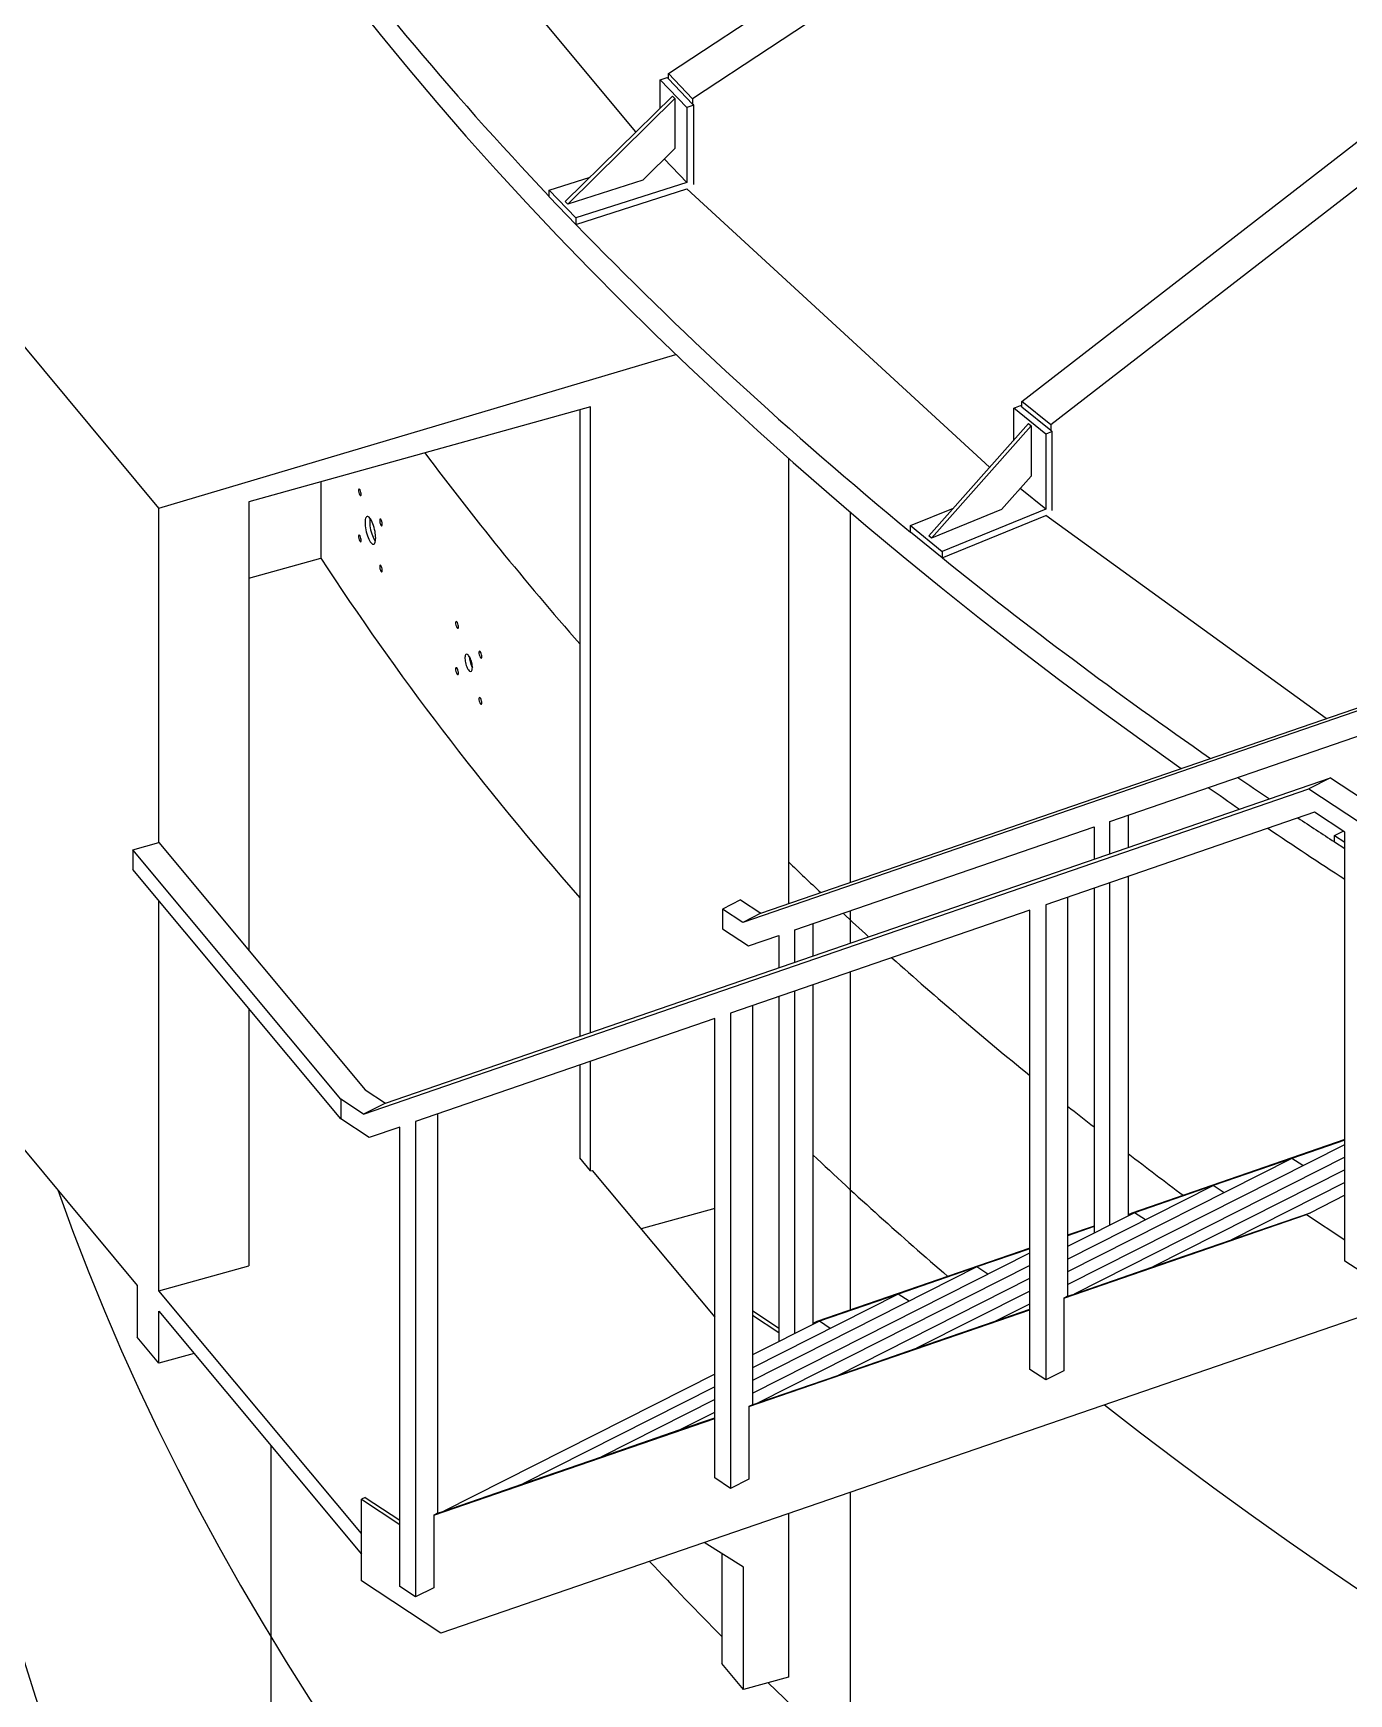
# Model space of a CAD drawing. Header units: millimetres. Extents: x 0 to 126150, y 0 to 89100.
# Drawn here: x 96249 to 98885, y 41740 to 45067 of the extents above; entities that cross this region are included whole.
import ezdxf

# ---------------------------------------------------------------- set-up
doc = ezdxf.new("R2010")
doc.units = ezdxf.units.MM
doc.header["$LTSCALE"] = 150
doc.layers.add('Visible', color=7, linetype='Continuous', lineweight=25)

msp = doc.modelspace()

# ---------------------------------------------------------------- linework, layer by layer
at = {"layer": 'Visible'}
for p, q in [((97521.8, 44985.77), (105057.43, 49949.02)), ((104905.38, 49766.49), (97570.18, 44935.24)), ((98230.02, 44328.94), (104270.99, 49004.89)), ((104055.55, 48746.25), (98287.89, 44281.85)), ((97456.62, 44868.85), (96971.05, 45450.99)), ((96500.91, 44114.92), (95546.09, 45259.23)), ((97505.38, 44973.35), (97519.39, 44977.82)), ((97558.59, 44917.76), (97505.38, 44973.35)), ((97505.38, 44916.9), (97505.38, 44973.35)), ((97521.8, 44975.29), (97519.39, 44977.82)), ((97570.18, 44935.24), (97521.8, 44985.77)), ((97521.8, 44975.29), (97521.8, 44985.77)), ((97521.8, 44975.29), (97570.18, 44924.76)), ((97315.14, 44729.43), (97529.57, 44940.73)), ((97529.57, 44940.73), (97534.4, 44935.68)), ((97534.4, 44935.68), (97319.97, 44724.37)), ((97534.4, 44935.68), (97534.4, 44835.34)), ((97572.59, 44922.23), (97558.59, 44917.76)), ((97558.59, 44917.76), (97558.59, 44767.53)), ((97570.18, 44935.24), (97570.18, 44924.76)), ((97572.59, 44922.23), (97570.18, 44924.76)), ((97572.59, 44763.6), (97572.59, 44922.23)), ((97470.55, 44772.42), (97534.4, 44835.34)), ((97558.59, 44767.53), (97513.45, 44814.69)), ((97283.07, 44752.18), (97364.64, 44778.2)), ((97470.55, 44772.42), (97319.97, 44724.37)), ((97283.07, 44752.18), (97336.28, 44696.59)), ((97283.07, 44739.11), (97283.07, 44752.18)), ((97336.28, 44683.53), (97283.07, 44739.11)), ((97558.59, 44767.53), (97336.28, 44696.59)), ((97336.28, 44683.53), (97558.82, 44754.54)), ((98165.35, 44197.23), (97558.82, 44754.54)), ((97319.97, 44724.37), (97315.14, 44729.43)), ((97336.28, 44696.59), (97336.28, 44683.53)), ((96500.91, 44114.92), (97536.6, 44423.1)), ((97365.78, 44318.14), (96681.09, 44127.7)), ((97344.08, 44312.1), (97344.08, 43057.43)), ((97365.78, 43064.9), (97365.78, 44318.14)), ((98214.08, 44315.47), (98227.13, 44320.81)), ((98277.74, 44263.67), (98214.08, 44315.47)), ((98214.08, 44252.03), (98214.08, 44315.47)), ((98230.02, 44318.46), (98227.13, 44320.81)), ((98287.89, 44281.85), (98230.02, 44328.94)), ((98230.02, 44318.46), (98230.02, 44328.94)), ((98230.02, 44318.46), (98287.89, 44271.37)), ((98043.2, 44059.84), (98243.01, 44284.58)), ((98248.8, 44279.87), (98048.99, 44055.13)), ((98243.01, 44284.58), (98248.8, 44279.87)), ((98248.8, 44279.87), (98248.8, 44179.53)), ((98287.89, 44281.85), (98287.89, 44271.37)), ((98290.78, 44269.02), (98277.74, 44263.67)), ((98277.74, 44263.67), (98277.74, 44113.44)), ((98290.78, 44269.02), (98287.89, 44271.37)), ((98290.78, 44110.39), (98290.78, 44269.02)), ((97762.18, 44215.1), (97762.18, 43322.69)), ((98189.3, 44112.61), (98248.8, 44179.53)), ((96824.99, 44167.72), (96824.99, 44015.22)), ((98277.74, 44113.44), (98226.85, 44154.84)), ((96500.91, 43445.39), (96500.91, 44114.92)), ((96681.09, 44127.7), (96681.09, 43229.46)), ((97886.56, 43365.5), (97886.56, 44106.93)), ((98006.93, 44080.37), (98092.7, 44115.51)), ((98189.3, 44112.61), (98048.99, 44055.13)), ((98277.74, 44113.44), (98070.58, 44028.58)), ((98006.93, 44080.37), (98070.58, 44028.58)), ((98006.93, 44067.31), (98006.93, 44080.37)), ((98070.58, 44015.51), (98277.95, 44100.46)), ((98839.91, 43693.61), (98277.95, 44100.46)), ((98070.58, 44015.51), (98006.93, 44067.31)), ((98048.99, 44055.13), (98043.2, 44059.84)), ((96681.09, 43975.2), (96824.99, 44015.22)), ((98070.58, 44028.58), (98070.58, 44015.51)), ((97707.13, 43303.74), (99601.06, 43955.58)), ((99564.72, 43937.21), (97670.79, 43285.37)), ((98406.34, 43487.78), (99005.84, 43694.11)), ((96954.74, 42923.43), (98848.67, 43575.27)), ((98848.67, 43575.27), (98804.81, 43553.09)), ((98848.67, 43575.27), (99202.67, 43341.82)), ((96910.87, 42901.26), (98804.81, 43553.09)), ((98804.81, 43553.09), (99162.24, 43317.38)), ((97775.03, 43270.51), (98374.52, 43476.83)), ((98816.07, 43506.23), (98277.73, 43320.95)), ((98374.52, 43476.83), (98374.52, 43412.08)), ((98406.34, 43423.03), (98406.34, 43487.78)), ((98442.68, 43500.29), (98442.68, 43435.54)), ((98877.23, 43465.9), (98816.07, 43506.23)), ((96448.39, 43430.79), (96500.91, 43445.39)), ((96500.91, 43445.39), (96914.06, 42950.26)), ((98856.51, 43459.58), (98873.51, 43468.35)), ((98856.51, 43459.58), (98877.23, 43446.2)), ((98856.51, 43446.52), (98856.51, 43459.58)), ((98877.23, 43433.14), (98856.51, 43446.52)), ((98877.23, 42607.19), (98877.23, 43465.9)), ((96864.97, 42931.53), (96448.39, 43430.79)), ((96448.39, 43430.79), (96448.39, 43391.35)), ((96864.97, 42892.09), (96448.39, 43391.35)), ((98442.68, 43377.72), (98442.68, 42699.57)), ((98374.52, 43354.26), (98374.52, 42663.04)), ((98406.34, 42679.12), (98406.34, 43365.21)), ((96500.91, 42547.25), (96500.91, 43328.4)), ((97666.45, 43330.57), (97630.11, 43312.2)), ((97670.79, 43285.37), (97630.11, 43312.2)), ((97630.11, 43312.2), (97630.11, 43272.76)), ((98245.92, 43310), (97646.42, 43103.67)), ((97666.45, 43330.57), (97707.13, 43303.74)), ((97886.56, 43244.14), (97886.56, 43308.89)), ((98245.92, 42389.91), (98245.92, 43310)), ((98277.73, 43320.95), (98277.73, 42368.93)), ((98321.6, 43336.05), (98321.6, 42536.54)), ((97707.13, 43303.74), (97670.79, 43285.37)), ((97811.37, 43283.01), (97811.37, 43218.26)), ((97630.11, 43272.76), (97682.05, 43238.51)), ((97682.05, 43238.51), (97743.21, 43259.56)), ((97743.21, 43259.56), (97743.21, 43194.8)), ((97775.03, 43205.75), (97775.03, 43270.51)), ((97886.56, 42509.39), (97886.56, 43186.32)), ((97775.03, 42461.85), (97775.03, 43147.93)), ((97811.37, 43160.44), (97811.37, 42482.3)), ((96681.09, 43112.46), (96681.09, 42597.36)), ((97690.29, 43118.77), (97690.29, 42319.27)), ((97743.21, 43136.98), (97743.21, 42445.76)), ((97614.61, 43092.72), (97015.11, 42886.39)), ((97614.61, 42172.63), (97614.61, 43092.72)), ((97646.42, 43103.67), (97646.42, 42151.65)), ((96045.2, 43052.57), (96457.51, 42558.44)), ((97344.08, 42999.62), (97344.08, 42813.81)), ((97365.78, 42787.8), (97365.78, 43007.08)), ((96914.06, 42950.26), (96954.74, 42923.43)), ((96864.97, 42931.53), (96864.97, 42892.09)), ((96910.87, 42901.26), (96864.97, 42931.53)), ((96954.74, 42923.43), (96910.87, 42901.26)), ((96922.14, 42854.4), (96864.97, 42892.09)), ((97015.11, 42886.39), (97015.11, 41934.37)), ((97058.98, 42901.49), (97058.98, 42101.99)), ((96983.29, 42875.44), (96922.14, 42854.4)), ((96983.29, 41955.35), (96983.29, 42875.44)), ((98877.23, 42850.35), (98450.2, 42703.38)), ((98877.23, 42849.13), (98771.25, 42812.66)), ((97365.78, 42787.8), (97344.08, 42813.81)), ((98321.6, 42559.92), (98877.23, 42840.77)), ((98771.25, 42812.66), (98321.6, 42585.38)), ((98877.23, 42815.31), (98334.51, 42540.99)), ((98771.25, 42812.66), (98613.42, 42758.34)), ((98793.1, 42798.25), (98771.25, 42812.66)), ((97365.78, 42787.8), (97369.14, 42788.73)), ((97369.14, 42788.73), (97614.61, 42494.55)), ((98877.23, 42789.86), (98492.34, 42595.31)), ((98321.6, 42610.83), (98613.42, 42758.34)), ((98613.42, 42758.34), (98455.59, 42704.02)), ((98635.27, 42743.93), (98613.42, 42758.34)), ((98877.23, 42764.4), (98650.17, 42649.63)), ((97614.61, 42712.49), (97467.01, 42671.44)), ((98877.23, 42738.94), (98807.99, 42703.95)), ((98314.07, 42532.74), (98800.47, 42700.14)), ((98455.59, 42704.02), (98321.6, 42636.29)), ((98374.52, 42677.33), (98321.6, 42659.12)), ((98374.52, 42676.12), (98321.6, 42657.9)), ((98455.59, 42704.02), (98442.68, 42699.57)), ((98450.2, 42703.38), (98442.68, 42699.57)), ((98442.68, 42699.57), (98442.68, 42697.49)), ((98477.44, 42689.61), (98455.59, 42704.02)), ((98650.17, 42649.63), (98807.99, 42703.95)), ((98807.99, 42703.95), (98800.47, 42700.14)), ((98800.47, 42700.14), (98877.23, 42649.52)), ((98492.34, 42595.31), (98650.17, 42649.63)), ((97690.29, 42342.64), (98245.92, 42623.49)), ((98245.92, 42633.07), (97818.89, 42486.1)), ((98245.92, 42631.86), (98139.94, 42595.38)), ((96500.91, 42547.25), (96681.09, 42597.36)), ((98139.94, 42595.38), (97690.29, 42368.1)), ((98245.92, 42598.04), (97703.2, 42323.71)), ((98139.94, 42595.38), (97982.11, 42541.06)), ((98161.79, 42580.97), (98139.94, 42595.38)), ((98334.51, 42540.99), (98492.34, 42595.31)), ((98909.05, 42586.21), (98877.23, 42607.19)), ((96457.51, 42558.44), (96457.51, 42454.74)), ((96906.53, 42061.13), (96500.91, 42547.25)), ((97861.03, 42378.03), (98245.92, 42572.58)), ((98245.92, 42547.12), (98018.85, 42432.35)), ((98959.88, 42513.37), (97065.94, 41861.54)), ((97982.11, 42541.06), (97690.29, 42393.55)), ((97982.11, 42541.06), (97824.28, 42486.74)), ((98003.96, 42526.65), (97982.11, 42541.06)), ((98176.68, 42486.67), (98245.92, 42521.66)), ((98176.68, 42486.67), (98245.92, 42510.5)), ((98321.6, 42536.54), (98314.07, 42532.74)), ((98314.07, 42532.74), (98314.07, 42387.3)), ((98321.6, 42536.54), (98334.51, 42540.99)), ((96500.91, 42402.73), (96500.91, 42506.42)), ((96500.91, 42506.42), (96906.53, 42020.3)), ((97682.76, 42315.46), (98245.92, 42509.28)), ((97743.21, 42472.21), (97690.29, 42507.12)), ((97743.21, 42463.45), (97690.29, 42498.35)), ((97824.28, 42486.74), (97690.29, 42419.01)), ((97824.28, 42486.74), (97811.37, 42482.3)), ((97818.89, 42486.1), (97811.37, 42482.3)), ((97811.37, 42482.3), (97811.37, 42480.21)), ((97846.13, 42472.33), (97824.28, 42486.74)), ((98018.85, 42432.35), (98176.68, 42486.67)), ((96500.91, 42402.73), (96457.51, 42454.74)), ((96571.14, 42422.26), (96500.91, 42402.73)), ((97861.03, 42378.03), (98018.85, 42432.35)), ((97614.61, 42380.76), (97071.89, 42106.43)), ((97703.2, 42323.71), (97861.03, 42378.03)), ((98277.73, 42368.93), (98245.92, 42389.91)), ((98314.07, 42387.3), (98277.73, 42368.93)), ((97614.61, 42355.3), (97229.71, 42160.75)), ((97614.61, 42329.84), (97387.54, 42215.07)), ((97690.29, 42319.27), (97682.76, 42315.46)), ((97682.76, 42315.46), (97682.76, 42170.02)), ((97690.29, 42319.27), (97703.2, 42323.71)), ((97051.45, 42098.18), (97614.61, 42292.01)), ((97545.37, 42269.39), (97614.61, 42304.39)), ((97545.37, 42269.39), (97614.61, 42293.22)), ((97387.54, 42215.07), (97545.37, 42269.39)), ((96725.5, 28097.58), (96725.5, 42237.26)), ((97229.71, 42160.75), (97387.54, 42215.07)), ((97071.89, 42106.43), (97229.71, 42160.75)), ((97646.42, 42151.65), (97614.61, 42172.63)), ((97682.76, 42170.02), (97646.42, 42151.65)), ((97886.56, 26705.62), (97886.56, 42143.97)), ((96914.06, 42133.76), (96906.53, 42129.96)), ((96906.53, 41966.66), (96906.53, 42129.96)), ((96906.53, 42129.96), (96983.29, 42079.34)), ((96914.06, 42133.76), (96983.29, 42088.1)), ((97058.98, 42101.99), (97051.45, 42098.18)), ((97051.45, 42098.18), (97051.45, 41952.74)), ((97058.98, 42101.99), (97071.89, 42106.43)), ((97762.18, 42101.16), (97762.18, 41773.74)), ((97672.09, 41993.63), (97593.39, 42043.07)), ((97628.69, 42020.89), (97628.69, 41800.69)), ((97672.09, 41748.68), (97672.09, 41993.63)), ((97065.94, 41861.54), (96906.53, 41966.66)), ((97015.11, 41934.37), (96983.29, 41955.35)), ((97051.45, 41952.74), (97015.11, 41934.37)), ((97672.09, 41748.68), (97628.69, 41800.69)), ((97762.18, 41773.74), (97672.09, 41748.68))]:
    msp.add_line(p, q, dxfattribs=at)
for centre, major_axis, start_param, end_param in [((108004.91, 48062.83), (-12220, 0), 0, 0.686018), ((108004.91, 46420.44), (11950, 0), 3.7781736, 6.2831853), ((108004.91, 48124.06), (12220, 0), 3.5387926, 3.6419722), ((108004.91, 45277.35), (11950, 0), 3.6761302, 6.2831853), ((108004.91, 48124.06), (12220, 0), 3.6509923, 3.754176), ((108004.91, 46960.56), (-11950, 0), 0.4075708, 0.4687815), ((108004.91, 44134.25), (11950, 0), 3.3436721, 6.2831853), ((108004.91, 46451.88), (-11950, 0), 0.3609603, 0.4687815), ((108004.91, 48124.06), (12220, 0), 3.763192, 3.8351534), ((108004.91, 48124.06), (12220, 0), 3.8421336, 3.8501285), ((108004.91, 48062.83), (12220, 0), 3.8345825, 3.8425675), ((108004.91, 48124.06), (12220, 0), 3.8572764, 3.8663787), ((108004.91, 48062.83), (12220, 0), 3.8497061, 3.8689322), ((108004.91, 46960.56), (-11950, 0), 0.5411205, 0.5515841), ((108004.91, 46960.56), (-11950, 0), 0.5586325, 0.5666968), ((108004.91, 46960.56), (-11950, 0), 0.573899, 0.6152105), ((108004.91, 42991.16), (11950, 0), 3.1473222, 6.2831853), ((108004.91, 46960.56), (-11950, 0), 0.6261003, 0.6336191), ((108004.91, 46420.44), (-11950, 0), 0.549059, 0.5909501), ((108004.91, 46960.56), (-11950, 0), 0.6431901, 0.6584626), ((108004.91, 45277.35), (-11950, 0), 0.4940913, 0.5190257), ((108004.91, 41848.06), (11950, 0), 3.1415927, 6.2831853)]:
    msp.add_ellipse(centre, major_axis=major_axis, ratio=0.5773503, start_param=start_param, end_param=end_param, dxfattribs=at)
for points, knots in [([(96905.97, 44143.48), (96905.97, 44141.9), (96905.65, 44140.78), (96905.12, 44140.48), (96904.59, 44140.18), (96903.86, 44140.7), (96903.15, 44141.87), (96902.44, 44143.03), (96901.76, 44144.83), (96901.33, 44146.7), (96900.89, 44148.57), (96900.7, 44150.49), (96900.82, 44151.87), (96900.93, 44153.26), (96901.36, 44154.08), (96901.96, 44154.07), (96902.55, 44154.07), (96903.31, 44153.25), (96904, 44151.87), (96904.69, 44150.49), (96905.31, 44148.56), (96905.65, 44146.68), (96905.86, 44145.54), (96905.97, 44144.43), (96905.97, 44143.48)], [-3.1415927, -3.1415927, -3.1415927, -3.1415927, -2.3112322, -2.3112322, -2.3112322, -1.484034, -1.484034, -1.484034, -0.6595887, -0.6595887, -0.6595887, 0.1625537, 0.1625537, 0.1625537, 0.9916125, 0.9916125, 0.9916125, 1.8151462, 1.8151462, 1.8151462, 2.6417736, 2.6417736, 2.6417736, 3.1415927, 3.1415927, 3.1415927, 3.1415927]), ([(96935.15, 44055.47), (96935.15, 44050.98), (96934.54, 44047.38), (96933.41, 44045.23), (96932.28, 44043.08), (96930.64, 44042.39), (96928.76, 44043.27), (96926.87, 44044.15), (96924.75, 44046.59), (96922.73, 44050.21), (96920.69, 44053.84), (96918.76, 44058.66), (96917.24, 44063.88), (96915.73, 44069.08), (96914.63, 44074.68), (96914.13, 44079.76), (96913.62, 44084.83), (96913.7, 44089.38), (96914.36, 44092.67), (96915.02, 44095.97), (96916.25, 44098), (96917.86, 44098.45), (96919.48, 44098.91), (96921.48, 44097.77), (96923.53, 44095.21), (96925.58, 44092.66), (96927.68, 44088.72), (96929.5, 44084.01), (96931.32, 44079.28), (96932.85, 44073.8), (96933.84, 44068.44), (96934.7, 44063.84), (96935.15, 44059.33), (96935.15, 44055.47)], [-3.1415927, -3.1415927, -3.1415927, -3.1415927, -2.563852, -2.563852, -2.563852, -1.9864732, -1.9864732, -1.9864732, -1.4094315, -1.4094315, -1.4094315, -0.8291962, -0.8291962, -0.8291962, -0.250118, -0.250118, -0.250118, 0.3279853, 0.3279853, 0.3279853, 0.9052995, 0.9052995, 0.9052995, 1.4853952, 1.4853952, 1.4853952, 2.0634288, 2.0634288, 2.0634288, 2.6431635, 2.6431635, 2.6431635, 3.1415927, 3.1415927, 3.1415927, 3.1415927]), ([(96923.68, 44095.02), (96923.58, 44094.51), (96923.48, 44093.98), (96923.41, 44093.42), (96922.9, 44089.8), (96922.98, 44085.01), (96923.64, 44079.82), (96924.3, 44074.63), (96925.53, 44069.06), (96927.14, 44063.99), (96928.76, 44058.89), (96930.76, 44054.31), (96932.81, 44050.99), (96933.38, 44050.07), (96933.95, 44049.25), (96934.52, 44048.53)], [-0.3394142, -0.3394142, -0.3394142, -0.3394142, -0.2498095, -0.2498095, -0.2498095, 0.3284107, 0.3284107, 0.3284107, 0.9057975, 0.9057975, 0.9057975, 1.4858925, 1.4858925, 1.4858925, 1.6467619, 1.6467619, 1.6467619, 1.6467619]), ([(96948.41, 44082.9), (96948.41, 44081.32), (96948.09, 44080.2), (96947.55, 44079.9), (96947.01, 44079.6), (96946.26, 44080.11), (96945.53, 44081.27), (96944.8, 44082.43), (96944.11, 44084.23), (96943.66, 44086.1), (96943.22, 44087.96), (96943.02, 44089.88), (96943.14, 44091.26), (96943.26, 44092.65), (96943.69, 44093.47), (96944.31, 44093.47), (96944.92, 44093.47), (96945.69, 44092.66), (96946.4, 44091.28), (96947.11, 44089.9), (96947.74, 44087.97), (96948.09, 44086.1), (96948.3, 44084.96), (96948.41, 44083.85), (96948.41, 44082.9)], [-3.1415927, -3.1415927, -3.1415927, -3.1415927, -2.3112322, -2.3112322, -2.3112322, -1.484034, -1.484034, -1.484034, -0.6595887, -0.6595887, -0.6595887, 0.1625537, 0.1625537, 0.1625537, 0.9916125, 0.9916125, 0.9916125, 1.8151462, 1.8151462, 1.8151462, 2.6417736, 2.6417736, 2.6417736, 3.1415927, 3.1415927, 3.1415927, 3.1415927]), ([(96905.97, 44051.1), (96905.97, 44049.52), (96905.65, 44048.41), (96905.12, 44048.11), (96904.59, 44047.81), (96903.86, 44048.32), (96903.15, 44049.49), (96902.44, 44050.65), (96901.76, 44052.45), (96901.33, 44054.32), (96900.89, 44056.19), (96900.7, 44058.11), (96900.82, 44059.49), (96900.93, 44060.88), (96901.36, 44061.7), (96901.96, 44061.7), (96902.55, 44061.69), (96903.31, 44060.88), (96904, 44059.5), (96904.69, 44058.11), (96905.31, 44056.18), (96905.65, 44054.3), (96905.86, 44053.17), (96905.97, 44052.05), (96905.97, 44051.1)], [-3.1415927, -3.1415927, -3.1415927, -3.1415927, -2.3112322, -2.3112322, -2.3112322, -1.484034, -1.484034, -1.484034, -0.6595887, -0.6595887, -0.6595887, 0.1625537, 0.1625537, 0.1625537, 0.9916125, 0.9916125, 0.9916125, 1.8151462, 1.8151462, 1.8151462, 2.6417736, 2.6417736, 2.6417736, 3.1415927, 3.1415927, 3.1415927, 3.1415927]), ([(96948.41, 43990.53), (96948.41, 43988.94), (96948.09, 43987.83), (96947.55, 43987.52), (96947.01, 43987.22), (96946.26, 43987.73), (96945.53, 43988.9), (96944.8, 43990.06), (96944.11, 43991.85), (96943.66, 43993.72), (96943.22, 43995.59), (96943.02, 43997.5), (96943.14, 43998.88), (96943.26, 44000.28), (96943.69, 44001.1), (96944.31, 44001.1), (96944.92, 44001.1), (96945.69, 44000.28), (96946.4, 43998.91), (96947.11, 43997.53), (96947.74, 43995.6), (96948.09, 43993.72), (96948.3, 43992.59), (96948.41, 43991.48), (96948.41, 43990.53)], [-3.1415927, -3.1415927, -3.1415927, -3.1415927, -2.3112322, -2.3112322, -2.3112322, -1.484034, -1.484034, -1.484034, -0.6595887, -0.6595887, -0.6595887, 0.1625537, 0.1625537, 0.1625537, 0.9916125, 0.9916125, 0.9916125, 1.8151462, 1.8151462, 1.8151462, 2.6417736, 2.6417736, 2.6417736, 3.1415927, 3.1415927, 3.1415927, 3.1415927]), ([(97101.03, 43877.57), (97101.03, 43875.99), (97100.68, 43874.86), (97100.09, 43874.55), (97099.51, 43874.24), (97098.7, 43874.73), (97097.91, 43875.88), (97097.13, 43877.03), (97096.38, 43878.81), (97095.9, 43880.67), (97095.42, 43882.53), (97095.21, 43884.44), (97095.34, 43885.83), (97095.47, 43887.22), (97095.94, 43888.05), (97096.6, 43888.06), (97097.25, 43888.07), (97098.09, 43887.27), (97098.85, 43885.91), (97099.62, 43884.54), (97100.3, 43882.63), (97100.68, 43880.76), (97100.9, 43879.63), (97101.03, 43878.52), (97101.03, 43877.57)], [-3.1415927, -3.1415927, -3.1415927, -3.1415927, -2.3112322, -2.3112322, -2.3112322, -1.484034, -1.484034, -1.484034, -0.6595887, -0.6595887, -0.6595887, 0.1625537, 0.1625537, 0.1625537, 0.9916125, 0.9916125, 0.9916125, 1.8151462, 1.8151462, 1.8151462, 2.6417736, 2.6417736, 2.6417736, 3.1415927, 3.1415927, 3.1415927, 3.1415927]), ([(97128.86, 43795.82), (97128.86, 43792.64), (97128.32, 43790.16), (97127.35, 43788.86), (97126.37, 43787.57), (97124.98, 43787.46), (97123.43, 43788.56), (97121.87, 43789.68), (97120.18, 43792.01), (97118.68, 43795.1), (97117.18, 43798.18), (97115.89, 43802), (97115.05, 43805.79), (97114.23, 43809.57), (97113.86, 43813.3), (97114.03, 43816.25), (97114.2, 43819.19), (97114.9, 43821.33), (97115.99, 43822.24), (97117.09, 43823.16), (97118.59, 43822.84), (97120.18, 43821.34), (97121.77, 43819.85), (97123.44, 43817.19), (97124.86, 43813.9), (97126.29, 43810.61), (97127.47, 43806.69), (97128.16, 43802.94), (97128.62, 43800.41), (97128.86, 43797.96), (97128.86, 43795.82)], [-3.1415927, -3.1415927, -3.1415927, -3.1415927, -2.4935152, -2.4935152, -2.4935152, -1.8458904, -1.8458904, -1.8458904, -1.1939235, -1.1939235, -1.1939235, -0.5435519, -0.5435519, -0.5435519, 0.1054606, 0.1054606, 0.1054606, 0.7533775, 0.7533775, 0.7533775, 1.4048184, 1.4048184, 1.4048184, 2.0535067, 2.0535067, 2.0535067, 2.7039088, 2.7039088, 2.7039088, 3.1415927, 3.1415927, 3.1415927, 3.1415927]), ([(97123.1, 43817.44), (97123.1, 43816.82), (97123.11, 43816.19), (97123.14, 43815.52), (97123.31, 43812.15), (97124.01, 43808.22), (97125.11, 43804.5), (97126.11, 43801.12), (97127.43, 43797.93), (97128.86, 43795.46)], [-0.0212922, -0.0212922, -0.0212922, -0.0212922, 0.1058514, 0.1058514, 0.1058514, 0.7538738, 0.7538738, 0.7538738, 1.3452256, 1.3452256, 1.3452256, 1.3452256]), ([(97147.83, 43818.07), (97147.83, 43816.49), (97147.47, 43815.36), (97146.87, 43815.05), (97146.28, 43814.73), (97145.45, 43815.22), (97144.65, 43816.37), (97143.85, 43817.51), (97143.09, 43819.28), (97142.59, 43821.14), (97142.1, 43823), (97141.89, 43824.91), (97142.02, 43826.29), (97142.15, 43827.69), (97142.63, 43828.52), (97143.3, 43828.54), (97143.97, 43828.55), (97144.83, 43827.76), (97145.61, 43826.4), (97146.39, 43825.04), (97147.08, 43823.13), (97147.47, 43821.26), (97147.7, 43820.13), (97147.83, 43819.02), (97147.83, 43818.07)], [-3.1415927, -3.1415927, -3.1415927, -3.1415927, -2.3112322, -2.3112322, -2.3112322, -1.484034, -1.484034, -1.484034, -0.6595887, -0.6595887, -0.6595887, 0.1625537, 0.1625537, 0.1625537, 0.9916125, 0.9916125, 0.9916125, 1.8151462, 1.8151462, 1.8151462, 2.6417736, 2.6417736, 2.6417736, 3.1415927, 3.1415927, 3.1415927, 3.1415927]), ([(97101.03, 43785.19), (97101.03, 43783.61), (97100.68, 43782.49), (97100.09, 43782.17), (97099.51, 43781.86), (97098.7, 43782.36), (97097.91, 43783.51), (97097.13, 43784.65), (97096.38, 43786.43), (97095.9, 43788.3), (97095.42, 43790.15), (97095.21, 43792.07), (97095.34, 43793.45), (97095.47, 43794.84), (97095.94, 43795.67), (97096.6, 43795.69), (97097.25, 43795.7), (97098.09, 43794.9), (97098.85, 43793.54), (97099.62, 43792.17), (97100.3, 43790.25), (97100.68, 43788.38), (97100.9, 43787.25), (97101.03, 43786.14), (97101.03, 43785.19)], [-3.1415927, -3.1415927, -3.1415927, -3.1415927, -2.3112322, -2.3112322, -2.3112322, -1.484034, -1.484034, -1.484034, -0.6595887, -0.6595887, -0.6595887, 0.1625537, 0.1625537, 0.1625537, 0.9916125, 0.9916125, 0.9916125, 1.8151462, 1.8151462, 1.8151462, 2.6417736, 2.6417736, 2.6417736, 3.1415927, 3.1415927, 3.1415927, 3.1415927]), ([(97147.83, 43725.69), (97147.83, 43724.11), (97147.47, 43722.99), (97146.87, 43722.67), (97146.28, 43722.35), (97145.45, 43722.85), (97144.65, 43723.99), (97143.85, 43725.13), (97143.09, 43726.91), (97142.59, 43728.77), (97142.1, 43730.62), (97141.89, 43732.54), (97142.02, 43733.92), (97142.15, 43735.31), (97142.63, 43736.15), (97143.3, 43736.16), (97143.97, 43736.18), (97144.83, 43735.38), (97145.61, 43734.02), (97146.39, 43732.66), (97147.08, 43730.75), (97147.47, 43728.88), (97147.7, 43727.75), (97147.83, 43726.65), (97147.83, 43725.69)], [-3.1415927, -3.1415927, -3.1415927, -3.1415927, -2.3112322, -2.3112322, -2.3112322, -1.484034, -1.484034, -1.484034, -0.6595887, -0.6595887, -0.6595887, 0.1625537, 0.1625537, 0.1625537, 0.9916125, 0.9916125, 0.9916125, 1.8151462, 1.8151462, 1.8151462, 2.6417736, 2.6417736, 2.6417736, 3.1415927, 3.1415927, 3.1415927, 3.1415927])]:
    msp.add_open_spline(points, degree=3, knots=knots, dxfattribs=at)

doc.saveas('drawing.dxf')
